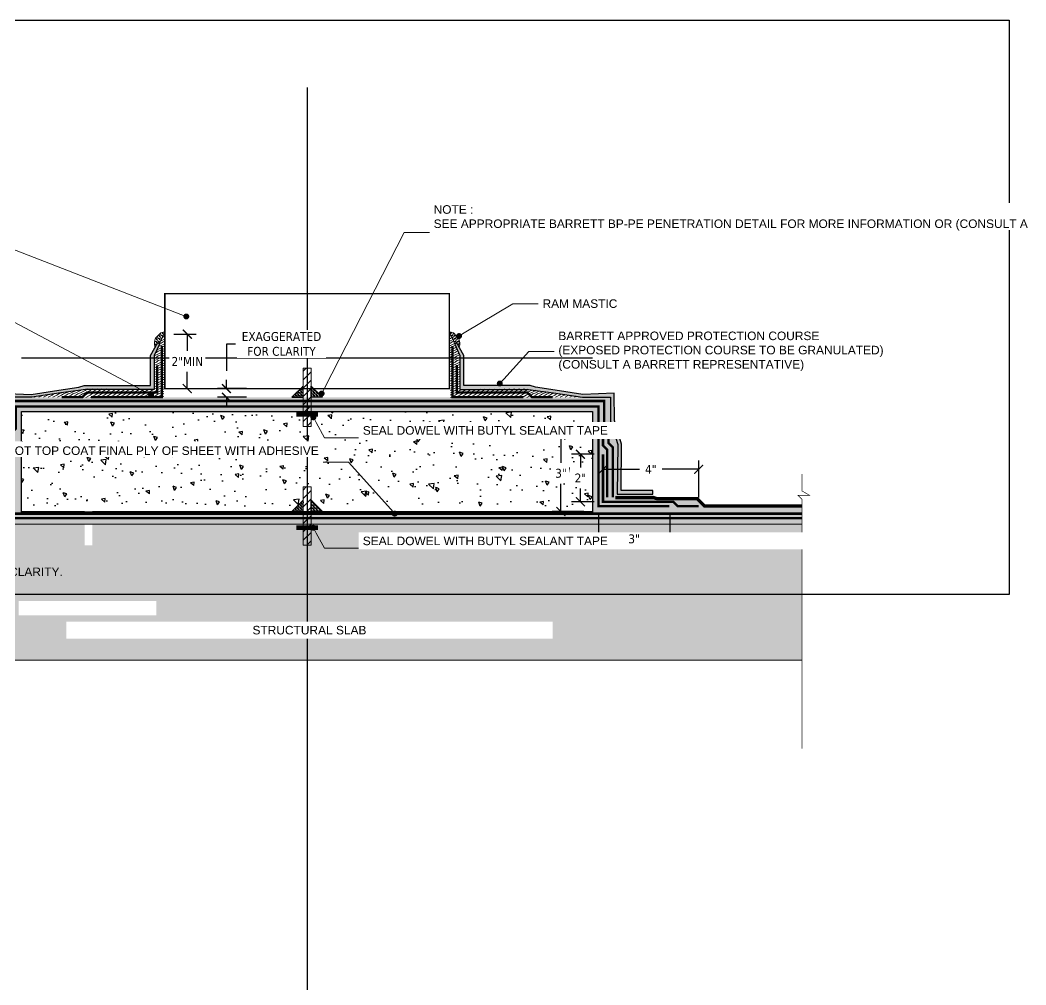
# Model space of a CAD drawing. Header units: inches. Extents: x 0 to 534, y 0 to 81.
# Drawn here: x 456.25 to 498.67, y 40.68 to 81.36 of the extents above; entities that cross this region are included whole.
import ezdxf
from ezdxf import colors
from ezdxf.entities.mleader import LeaderData, LeaderLine
from ezdxf.math import Vec2, Vec3

# ---------------------------------------------------------------- set-up
doc = ezdxf.new("R2010")
doc.units = ezdxf.units.IN
doc.header["$MEASUREMENT"] = 0
doc.linetypes.add('Dashed - Dense', pattern=[0.8, 0.5, -0.3])
doc.layers.get('Defpoints').update_dxf_attribs({"color": 103})
for name, color, linetype, lineweight in [('BP Mastic', 191, 'Continuous', 0), ('BP Others', 190, 'Continuous', 0), ('BP Primer', 2, 'Continuous', 0), ('BP Text', 20, 'Continuous', 0), ('Dimensions', 20, 'Continuous', 0), ('Others', 190, 'Continuous', 0), ('RAM Black Pearl Sheet', 165, 'Continuous', 0)]:
    doc.layers.add(name, color=color, linetype=linetype, lineweight=lineweight)
doc.layers.add('Fastener', color=94, linetype='Continuous')
doc.layers.add('Protection Course', color=7, linetype='Dashed - Dense', lineweight=0, true_color=0x216123)
doc.styles.add('Annotative', font='tahoma.ttf')
doc.styles.get("Standard").update_dxf_attribs({"font": 'ARIALN.TTF'})
doc.dimstyles.new('Annotative', dxfattribs={"dimscale": 0, "dimtxt": 0.09375, "dimasz": 0.09375, "dimexe": 0.09375, "dimexo": 0.09375, "dimgap": 0.0625, "dimtad": 0, "dimtih": 1, "dimtoh": 1, "dimlfac": -1, "dimzin": 3, "dimdsep": 46, "dimlunit": 4, "dimtxsty": 'Annotative', "dimblk": 'ARCHTICK', "dimcen": 0.09, "dimclrd": 256, "dimclre": 256, "dimclrt": 256, "dimadec": 0, "dimazin": 2, "dimtfac": 1, "dimtix": 1, "dimtofl": 0, "dimtmove": 1, "dimatfit": 1, "dimldrblk": 'CLOSEDBLANK', "dimfxl": 1, "dimtfill": 1, "dimtolj": 1, "dimtzin": 0, "dimarcsym": 0})
pattern_1 = [(140, (-1499.7655, 15.3575), (0.1568803, 1.7931505), [0.1875, -2.0625]), (85, (-1499.7655, 15.3575), (-1.8804803, -0.3468783), [0.15, -1.65]), (190.45144, (-1499.7525, 15.507), (-1.7236, 1.4462721), [0.1593505, -1.7528553]), (136.1842, (-1500.2655, 15.3575), (0.4137982, 2.6681033), [0.28125, -3.09375]), (186.63564, (-1500.231, 15.58), (-2.4352965, 2.336655), [0.239026, -2.6292844]), (81.18416, (-1500.2655, 15.3575), (-2.4352965, 2.336655), [0.225, -2.475]), (111, (-1500.1405, 15.6075), (1.0065472, 1.4922676), [0.1875, -2.0625]), (56, (-1500.1405, 15.6075), (-1.8128751, 0.6082883), [0.15, -1.65]), (161.45144, (-1500.0566, 15.7319), (-0.8063279, 2.100556), [0.1593505, -1.7528553]), (127.5, (-1499.7655, 15.35754), (-0.83223463, 0.03039964), [0, -1.63, 0, -1.675, 0, -1.65625]), (97.5, (-1499.7655, 15.3575), (-0.98602928, 0.65767384), [0, -0.955, 0, -1.5925, 0, -0.63125]), (57.5, (-1499.7655, 14.80004), (0.05638718, 1.3345561), [0, -0.625, 0, -1.95, 0, -2.5875]), (47.5, (-1499.7655, 14.55), (-0.25026246, 1.4579654), [0, -0.8125, 0, -1.295, 0, -1.8375])]
pattern_2 = [(90, (0, -0.105874), (-0.0625, 0.0625), [0.0625, -0.0625]), (180, (4e-18, -0.043374), (-0.0625, -0.0625), [0.0625, -0.0625])]
pattern_3 = [(216.8699, (0.08, 0.2), (0.5999999836, 0.4000000247), [0.1, -0.9]), (206.5651, (0.2, 0.14), (-0.199999832, -0.200000262), [0.2236068, -0.2236068]), (198.4349, (0.2, 0.04), (-0.400000087, -0.199999681), [0.1264912, -0.5059644])]
pattern_4 = [(48.0127875, (-0.216, -0.3), (2.4, 2.7), [0.0403608, -3.99572641]), (4.9697407, (-0.189, -0.27), (-3.6, -0.3), [0.0692604, -6.85677743]), (312.510447, (-0.12, -0.264), (-3, 3.3), [0.0488364, -4.83480978]), (87.273689, (-0.003, -0.189), (-0.3, -6), [0.0630714, -6.24406741]), (112.8336542, (-2e-17, -0.126), (1.5, -3.6), [0.0618465, -6.12281194]), (177.273689, (-0.024, -0.069), (6, -0.3), [0.0630714, -6.24406741]), (217.6942405, (-0.087, -0.066), (3.9, 3), [0.0834087, -8.25745456]), (252.2553284, (-0.153, -0.117), (-2.1, -6.6), [0.0787464, -7.79589645]), (301.4295656, (-0.177, -0.192), (2.4, -3.9), [0.063285, -6.26522193]), (355.2363583, (-0.144, -0.246), (-3.3, 0.3), [0.0722496, -3.54022877]), (42.3974378, (-0.072, -0.252), (3.6, 3.3), [0.0934344, -9.2500125]), (318.814075, (-0.3, -0.186), (2.1, -1.8), [0.0318903, -3.15715344]), (351.4692344, (-0.276, -0.207), (-3.9, 0.6), [0.0606711, -6.00645342]), (45, (-0.216, -0.216), (7e-17, 0.3), [0.0424263, -0.38183777]), (23.1985905, (-0.195, -0.252), (-1.5, -0.6), [0.0228474, -2.26188453]), (111.80141, (-0.174, -0.243), (0.3, -0.9), [0.0323109, -1.58323854]), (210.963757, (-0.186, -0.213), (-0.9, -0.6), [0.0524787, -1.69680687]), (341.565051, (-0.231, -0.24), (-0.6, 0.3), [0.0379473, -0.910736]), (196.3895403, (-3e-17, -0.243), (-3, -0.9), [0.05316, -5.26285354]), (250.346176, (-0.051, -0.258), (1.2, 3.3), [0.0445983, -4.41522232]), (113.1985905, (-0.231, -0.3), (0.6, -1.5), [0.0456945, -2.23903743]), (163.6104597, (-0.249, -0.258), (3, -0.9), [0.05316, -5.26285354]), (159.443955, (-7e-18, -0.057), (1.5, -0.6), [0.051264, -2.51193712]), (114.7751406, (-0.048, -0.039), (1.5, -3.3), [0.0429534, -4.25239292]), (246.8014095, (-0.234, 3e-17), (-0.6, -1.5), [0.0456945, -2.23903743]), (197.3540246, (-0.252, -0.042), (3.9, 1.2), [0.0502893, -4.97862708]), (249.443955, (-0.087, 1e-17), (0.6, 1.5), [0.025632, -2.53756912]), (281.309932, (-0.216, 3e-17), (0.3, -1.2), [0.015297, -1.51440885]), (345.963757, (-0.213, -0.015), (-0.9, 0.3), [0.0618465, -1.17508519]), (6.009006, (-0.153, -0.03), (-3, -0.3), [0.057315, -5.67417695]), (123.690068, (-0.186, -0.186), (0.3, -0.6), [0.0432666, -1.03839878]), (173.1572266, (-0.21, -0.15), (-5.1, 0.6), [0.0755382, -7.47826879]), (240.945396, (-0.285, -0.141), (1.2, 2.1), [0.0308868, -3.05780224]), (270, (-0.3, -0.168), (0.3, -0.3), [0.018, -0.282]), (300.256437, (-0.147, -0.039), (-1.2, 2.1), [0.0416772, -4.126056]), (228.0127875, (-0.126, -0.075), (-2.4, -2.7), [0.0807216, -3.95536561]), (180, (-0.18, -0.135), (-0.3, -0.3), [0.078, -0.222]), (145.3048465, (-0.258, -0.135), (-3, 2.1), [0.0474342, -4.69598229]), (74.054604, (-0.297, -0.108), (0.3, 1.2), [0.0436806, -2.14035237]), (27.6459754, (-0.285, -0.066), (5.7, 3), [0.0711195, -7.04084225]), (355.4260787, (-0.222, -0.033), (3.9, -0.3), [0.0752397, -7.44872202])]
pattern_5 = [(90, (0, -4.92472), (-0.0625, 0.0625), [0.0625, -0.0625]), (180, (4e-18, -4.86222), (-0.0625, -0.0625), [0.0625, -0.0625])]

# ---------------------------------------------------------------- blocks, each defined once
blk = doc.blocks.new('_Dot')
at = {"color": 0, "linetype": 'ByBlock', "lineweight": -2}
blk.add_line((-0.5, 0), (-1, 0), dxfattribs=at)
at = {"color": 0, "linetype": 'ByBlock', "const_width": 0.5}
blk.add_lwpolyline([(-0.25, 0, 1), (0.25, 0, 1)], format="xyb", close=True, dxfattribs=at)
blk = doc.blocks.new('_ArchTick')
at = {"color": 0, "linetype": 'ByBlock', "const_width": 0.15}
blk.add_lwpolyline([(-0.5, -0.5), (0.5, 0.5)], dxfattribs=at)
blk = doc.blocks.new('*D23')
at = {"layer": 'Defpoints', "color": 0, "transparency": 16777216}
for p in [(479.064, 63.861), (480.399, 63.861), (480.399, 60.636)]:
    blk.add_point(p, dxfattribs=at)
at = {"layer": 'Dimensions', "lineweight": -2, "transparency": 16777216}
for p, q in [((480.024, 63.861), (478.689, 63.861)), ((479.064, 63.861), (479.064, 62.694)), ((479.064, 60.636), (479.064, 61.803)), ((480.024, 60.636), (478.689, 60.636))]:
    blk.add_line(p, q, dxfattribs=at)
at = {"layer": 'Dimensions', "lineweight": -2, "transparency": 16777216, "xscale": 0.375, "yscale": 0.375, "zscale": 0.375}
for p, rotation in [((479.064, 63.861), 90), ((479.064, 60.636), 270)]:
    blk.add_blockref('_ArchTick', p, dxfattribs=dict(at, rotation=rotation))
at = {"layer": 'Dimensions', "transparency": 16777216, "insert": (479.064, 62.248), "char_height": 0.375, "attachment_point": 5, "style": 'Annotative', "bg_fill": 3, "box_fill_scale": 1.25, "bg_fill_color": 256, "bg_fill_true_color": 13158600, "bg_fill_transparency": 0}
blk.add_mtext('\\A1;3"', dxfattribs=at)
blk = doc.blocks.new('_ClosedBlank')
at = {"color": 0, "linetype": 'ByBlock', "lineweight": -2}
for p, q in [((-1, 0.17), (0, 0)), ((-1, 0.17), (-1, -0.17)), ((0, 0), (-1, -0.17))]:
    blk.add_line(p, q, dxfattribs=at)
blk = doc.blocks.new('*D24')
at = {"layer": 'Defpoints', "color": 0, "transparency": 16777216}
for p in [(480.837, 63.055), (479.884, 61.049), (480.837, 61.049)]:
    blk.add_point(p, dxfattribs=at)
at = {"layer": 'Dimensions', "lineweight": -2, "transparency": 16777216}
for p, q in [((480.462, 63.055), (479.509, 63.055)), ((479.884, 63.055), (479.884, 62.493)), ((479.884, 61.049), (479.884, 61.611)), ((480.462, 61.049), (479.509, 61.049))]:
    blk.add_line(p, q, dxfattribs=at)
at = {"layer": 'Dimensions', "lineweight": -2, "transparency": 16777216, "xscale": 0.375, "yscale": 0.375, "zscale": 0.375}
for p, rotation in [((479.884, 63.055), 90), ((479.884, 61.049), 270)]:
    blk.add_blockref('_ArchTick', p, dxfattribs=dict(at, rotation=rotation))
at = {"layer": 'Dimensions', "transparency": 16777216, "insert": (479.884, 62.052), "char_height": 0.375, "attachment_point": 5, "style": 'Annotative', "bg_fill": 3, "box_fill_scale": 1.25, "bg_fill_color": 256, "bg_fill_true_color": 13158600, "bg_fill_transparency": 0}
blk.add_mtext('\\A1;2"', dxfattribs=at)
blk = doc.blocks.new('*D25')
at = {"layer": 'Defpoints', "color": 0, "transparency": 16777216}
for p in [(480.649, 60.861), (483.649, 60.861), (483.649, 59.482)]:
    blk.add_point(p, dxfattribs=at)
at = {"layer": 'Dimensions', "lineweight": -2, "transparency": 16777216}
for p, q in [((480.649, 60.486), (480.649, 59.107)), ((483.649, 60.486), (483.649, 59.107)), ((480.649, 59.482), (481.681, 59.482)), ((483.649, 59.482), (482.617, 59.482))]:
    blk.add_line(p, q, dxfattribs=at)
at = {"layer": 'Dimensions', "lineweight": -2, "transparency": 16777216, "xscale": 0.375, "yscale": 0.375, "zscale": 0.375, "rotation": 180}
blk.add_blockref('_ArchTick', (480.649, 59.482), dxfattribs=at)
at = {"layer": 'Dimensions', "lineweight": -2, "transparency": 16777216, "xscale": 0.375, "yscale": 0.375, "zscale": 0.375}
blk.add_blockref('_ArchTick', (483.649, 59.482), dxfattribs=at)
at = {"layer": 'Dimensions', "transparency": 16777216, "insert": (482.149, 59.482), "char_height": 0.375, "attachment_point": 5, "style": 'Annotative', "bg_fill": 3, "box_fill_scale": 1.25, "bg_fill_color": 256, "bg_fill_true_color": 13158600, "bg_fill_transparency": 0}
blk.add_mtext('\\A1;3"', dxfattribs=at)
blk = doc.blocks.new('*D26')
at = {"layer": 'Defpoints', "color": 0, "transparency": 16777216}
for p in [(484.873, 62.419), (480.837, 61.049), (484.873, 60.861)]:
    blk.add_point(p, dxfattribs=at)
at = {"layer": 'Dimensions', "lineweight": -2, "transparency": 16777216}
for p, q in [((480.837, 61.424), (480.837, 62.794)), ((484.873, 61.236), (484.873, 62.794)), ((480.837, 62.419), (482.38, 62.419)), ((484.873, 62.419), (483.33, 62.419))]:
    blk.add_line(p, q, dxfattribs=at)
at = {"layer": 'Dimensions', "lineweight": -2, "transparency": 16777216, "xscale": 0.375, "yscale": 0.375, "zscale": 0.375, "rotation": 180}
blk.add_blockref('_ArchTick', (480.837, 62.419), dxfattribs=at)
at = {"layer": 'Dimensions', "lineweight": -2, "transparency": 16777216, "xscale": 0.375, "yscale": 0.375, "zscale": 0.375}
blk.add_blockref('_ArchTick', (484.873, 62.419), dxfattribs=at)
at = {"layer": 'Dimensions', "transparency": 16777216, "insert": (482.855, 62.419), "char_height": 0.375, "attachment_point": 5, "style": 'Annotative', "bg_fill": 3, "box_fill_scale": 1.25, "bg_fill_color": 256, "bg_fill_true_color": 13158600, "bg_fill_transparency": 0}
blk.add_mtext('\\A1;4"', dxfattribs=at)
blk = doc.blocks.new('*D27')
at = {"layer": 'Defpoints', "color": 0, "transparency": 16777216}
for p in [(462.356, 68.115), (462.356, 65.822), (463.302, 65.822)]:
    blk.add_point(p, dxfattribs=at)
at = {"layer": 'Dimensions', "lineweight": -2, "transparency": 16777216}
for p, q in [((462.731, 68.115), (463.677, 68.115)), ((463.302, 68.115), (463.302, 67.41)), ((463.302, 65.822), (463.302, 66.527)), ((462.731, 65.822), (463.677, 65.822))]:
    blk.add_line(p, q, dxfattribs=at)
at = {"layer": 'Dimensions', "lineweight": -2, "transparency": 16777216, "xscale": 0.375, "yscale": 0.375, "zscale": 0.375}
for p, rotation in [((463.302, 68.115), 90), ((463.302, 65.822), 270)]:
    blk.add_blockref('_ArchTick', p, dxfattribs=dict(at, rotation=rotation))
at = {"layer": 'Dimensions', "transparency": 16777216, "insert": (463.302, 66.968), "char_height": 0.375, "attachment_point": 5, "style": 'Annotative', "bg_fill": 3, "box_fill_scale": 1.25, "bg_fill_color": 256, "bg_fill_true_color": 13158600, "bg_fill_transparency": 0}
blk.add_mtext('\\A1;2"MIN', dxfattribs=at)
blk = doc.blocks.new('*D30')
at = {"layer": 'Defpoints', "color": 0, "transparency": 16777216}
for p in [(464.955, 65.822), (466.174, 65.822), (466.174, 65.454)]:
    blk.add_point(p, dxfattribs=at)
at = {"layer": 'Dimensions', "lineweight": -2, "transparency": 16777216}
for p, q in [((465.33, 67.702), (464.955, 67.702)), ((464.955, 67.702), (464.955, 66.572)), ((464.955, 65.822), (464.955, 66.197)), ((465.799, 65.822), (464.58, 65.822)), ((465.799, 65.454), (464.58, 65.454)), ((464.955, 65.454), (464.955, 65.079))]:
    blk.add_line(p, q, dxfattribs=at)
at = {"layer": 'Dimensions', "lineweight": -2, "transparency": 16777216, "xscale": 0.375, "yscale": 0.375, "zscale": 0.375}
for p, rotation in [((464.955, 65.822), 270), ((464.955, 65.454), 90)]:
    blk.add_blockref('_ArchTick', p, dxfattribs=dict(at, rotation=rotation))
at = {"layer": 'Dimensions', "transparency": 16777216, "insert": (467.276, 67.702), "char_height": 0.375, "width": 3.56242, "attachment_point": 5, "style": 'Annotative', "bg_fill": 3, "box_fill_scale": 1.25, "bg_fill_color": 256, "bg_fill_true_color": 13158600, "bg_fill_transparency": 0}
blk.add_mtext('\\A1;EXAGGERATED FOR CLARITY', dxfattribs=at)

msp = doc.modelspace()

# ---------------------------------------------------------------- hatches: boundary and pattern name
at = {"layer": 'BP Others', "linetype": 'Continuous', "lineweight": -2}
h = msp.add_hatch(dxfattribs=at)
h.set_pattern_fill('AR-CONC', color=256, scale=0.25, angle=90, style=0)
h.set_pattern_definition(pattern_1)
h.paths.add_polyline_path([(480.399, 64.861), (456.314, 64.861), (456.321, 60.861), (458.977, 60.861), (458.97, 60.861), (459.302, 60.861), (480.399, 60.861)])
h = msp.add_hatch(dxfattribs=at)
h.set_pattern_fill('AR-CONC', color=256, scale=0.25, angle=90, style=0)
h.set_pattern_definition(pattern_1)
h.paths.add_polyline_path([(456.197, 56.26), (461.997, 56.26), (461.997, 56.86), (456.197, 56.86)], flags=16)
h.paths.add_polyline_path([(489.236, 54.367), (489.236, 60.111), (459.302, 60.111), (459.302, 59.219), (458.97, 59.219), (458.97, 60.111), (447.477, 60.111), (447.477, 54.367)])
at = {"layer": 'BP Primer'}
h = msp.add_hatch(dxfattribs=at)
h.set_pattern_fill('WOOD6', color=6, scale=0.2, pattern_type=2)
h.set_pattern_definition(pattern_3)
h.paths.add_polyline_path([(456.745, 65.461), (459.134, 65.814), (461.909, 65.783), (461.909, 67.226), (462.316, 68.111), (462.314, 65.441)])
h = msp.add_hatch(dxfattribs=at)
h.set_pattern_fill('WOOD6', color=6, scale=0.2, pattern_type=2)
h.set_pattern_definition(pattern_3)
h.paths.add_polyline_path([(479.968, 65.461), (477.579, 65.814), (474.804, 65.783), (474.804, 67.226), (474.396, 68.111), (474.399, 65.441)])
h = msp.add_hatch(dxfattribs=at)
h.set_pattern_fill('WOOD6', color=6, scale=0.2, pattern_type=2)
h.set_pattern_definition([(216.8699, (-1499.685523, 75.557543), (0.5999999836, 0.40000002465), [0.1, -0.9]), (206.5651, (-1499.56552, 75.49754), (-0.1999998316, -0.200000262), [0.2236068, -0.2236068]), (198.4349, (-1499.565523, 75.39754), (-0.400000087, -0.1999996806), [0.1264912, -0.5059644])])
h.paths.add_polyline_path([(455.243, 61.361), (453.778, 61.361), (453.59, 61.174), (451.654, 61.174), (451.342, 60.861), (447.477, 60.861), (447.477, 60.111), (489.236, 60.111), (489.236, 60.861), (485.079, 60.861), (484.766, 61.174), (483.123, 61.174), (482.935, 61.361), (481.431, 61.361), (481.466, 63.409), (481.15, 64.453), (481.15, 65.46), (455.544, 65.46), (455.542, 64.398), (455.275, 63.439)])
h.paths.add_polyline_path([(456.314, 64.861), (480.399, 64.861), (480.399, 60.612), (456.314, 60.612)], flags=16)
at = {"layer": 'Fastener'}
h = msp.add_hatch(dxfattribs=at)
h.set_pattern_fill('ZIGZAG', color=3, scale=0.5, angle=90)
h.set_pattern_definition(pattern_2)
h.paths.add_polyline_path([(468.191, 65.931), (467.713, 65.454), (468.191, 65.454)])
h = msp.add_hatch(dxfattribs=at)
h.set_pattern_fill('ZIGZAG', color=3, scale=0.5, angle=90)
h.set_pattern_definition(pattern_2)
h.paths.add_polyline_path([(468.522, 65.931), (469, 65.454), (468.522, 65.454)])
at = {"layer": 'Others'}
h = msp.add_hatch(dxfattribs=at)
h.set_pattern_fill('ANSI31', color=256, scale=2)
h.set_pattern_definition([(45, (405.87414, 50.19681), (-0.1767767, 0.1767767), [])])
h.paths.add_polyline_path([(468.522, 66.684), (468.191, 66.684), (468.191, 64.225), (468.522, 64.225)])
h = msp.add_hatch(dxfattribs=at)
h.set_pattern_fill('ANSI31', color=256, scale=2)
h.set_pattern_definition([(45, (405.87414, 45.19081), (-0.1767767, 0.1767767), [])])
h.paths.add_polyline_path([(468.522, 61.678), (468.191, 61.678), (468.191, 59.219), (468.522, 59.219)])
at = {"layer": 'Protection Course'}
h = msp.add_hatch(dxfattribs=at)
h.set_pattern_fill('ZIGZAG', color=256, scale=0.5)
h.set_pattern_definition([(0, (0, 0), (0.0625, 0.0625), [0.0625, -0.0625]), (90, (0.0625, 0), (-0.0625, 0.0625), [0.0625, -0.0625])])
h.paths.add_polyline_path([(474.77, 67.566), (474.797, 67.666), (474.797, 67.772), (474.773, 67.861), (474.75, 67.945), (474.65, 68.045), (474.527, 68.168), (474.427, 68.195), (474.391, 68.205), (474.389, 68.115), (474.401, 68.115), (474.586, 67.705), (474.659, 67.778)])
h = msp.add_hatch(dxfattribs=at)
h.set_pattern_fill('GRAVEL', color=256, scale=0.3, angle=180)
h.set_pattern_definition(pattern_4)
h.paths.add_polyline_path([(453.781, 61.366), (453.781, 61.531), (455.113, 61.531), (455.09, 63.485), (455.397, 64.478), (455.399, 65.627), (456.723, 65.577), (457.889, 65.76), (458.726, 65.888), (458.947, 65.947), (461.745, 65.947), (461.745, 67.222), (462.059, 67.766), (462.127, 67.698), (461.909, 67.222), (461.909, 65.783), (459.016, 65.783), (458.717, 65.741), (457.966, 65.642), (456.739, 65.461), (455.563, 65.462), (455.562, 64.453), (455.255, 63.461), (455.28, 61.366)])

# ---------------------------------------------------------------- linework, layer by layer
at = {"const_width": 0.025}
msp.add_lwpolyline([(489.236, 62.219), (489.236, 61.503), (489.556, 61.318), (489.065, 61.318), (489.236, 61.147), (489.236, 50.643)], dxfattribs=at)
at = {"layer": 'BP Mastic', "const_width": 0.2}
for points in [[(467.896, 64.734), (468.817, 64.734)], [(467.896, 59.953), (468.817, 59.953)]]:
    msp.add_lwpolyline(points, dxfattribs=at)
at = {"layer": 'Defpoints'}
for points in [[(429.106, 81.359), (497.967, 81.359), (497.967, 57.136), (429.106, 57.136)], [(456.314, 64.861), (480.399, 64.861), (480.399, 60.612), (456.314, 60.612)]]:
    msp.add_lwpolyline(points, close=True, dxfattribs=at)
for points in [[(468.356, 78.519), (468.356, 15.988)], [(456.314, 67.122), (480.399, 67.122)]]:
    msp.add_lwpolyline(points, dxfattribs=at)
at = {"layer": 'Defpoints', "color": 6}
msp.add_lwpolyline([(478.711, 65.466), (477.831, 65.466), (477.644, 65.654), (474.675, 65.654), (474.675, 66.808)], dxfattribs=at)
at = {"layer": 'Fastener'}
msp.add_lwpolyline([(453.781, 61.366), (453.781, 61.531), (455.113, 61.531), (455.09, 63.485), (455.397, 64.478), (455.399, 65.627), (456.723, 65.577), (457.889, 65.76), (458.726, 65.888), (458.947, 65.947), (461.745, 65.947), (461.745, 67.222), (462.059, 67.766), (462.127, 67.698), (461.909, 67.222), (461.909, 65.783), (459.016, 65.783), (458.717, 65.741), (457.966, 65.642), (456.739, 65.461), (455.563, 65.462), (455.562, 64.453), (455.255, 63.461), (455.28, 61.366)], close=True, dxfattribs=at)
for points in [[(468.191, 65.931), (467.713, 65.454), (468.191, 65.454), (468.191, 65.931)], [(468.522, 65.931), (469, 65.454), (468.522, 65.454), (468.522, 65.931)]]:
    msp.add_lwpolyline(points, dxfattribs=at)
at = {"layer": 'Others'}
for p, q in [((468.191, 64.225), (468.191, 66.684)), ((468.522, 66.684), (468.191, 66.684)), ((456.314, 64.861), (456.314, 60.861)), ((456.314, 64.861), (480.399, 64.861)), ((480.399, 60.861), (480.399, 64.861)), ((468.522, 64.225), (468.191, 64.225)), ((468.191, 59.219), (468.191, 61.678)), ((468.522, 61.678), (468.191, 61.678)), ((468.522, 59.219), (468.191, 59.219))]:
    msp.add_line(p, q, dxfattribs=at)
at = {"layer": 'Others', "const_width": 0.06}
msp.add_lwpolyline([(474.356, 65.822), (462.356, 65.822), (462.356, 69.822), (474.356, 69.822)], close=True, dxfattribs=at)
at = {"layer": 'Others'}
for points in [[(468.522, 66.684), (468.522, 64.225)], [(468.522, 61.678), (468.522, 59.219)], [(456.314, 60.636), (458.97, 60.636)], [(459.302, 60.636), (480.399, 60.636)], [(447.477, 60.111), (489.236, 60.111)], [(489.236, 54.367), (447.477, 54.367)]]:
    msp.add_lwpolyline(points, dxfattribs=at)
at = {"layer": 'Protection Course'}
msp.add_lwpolyline([(474.77, 67.566), (474.797, 67.666), (474.797, 67.772), (474.773, 67.861), (474.75, 67.945), (474.65, 68.045), (474.527, 68.168), (474.427, 68.195), (474.391, 68.205), (474.389, 68.115), (474.401, 68.115), (474.586, 67.705), (474.659, 67.778)], close=True, dxfattribs=at)
at = {"layer": 'RAM Black Pearl Sheet', "const_width": 0.1}
for points in [[(459.236, 65.466), (462.226, 65.466), (462.226, 67.614)], [(477.477, 65.466), (474.487, 65.466), (474.487, 67.614)], [(458.002, 65.466), (458.882, 65.466), (459.069, 65.654), (462.038, 65.654), (462.038, 66.808)], [(478.711, 65.466), (477.831, 65.466), (477.644, 65.654), (474.675, 65.654), (474.675, 66.808)], [(483.639, 60.861), (480.649, 60.861), (480.649, 63.861)], [(484.873, 60.861), (483.993, 60.861), (483.806, 61.049), (480.837, 61.049), (480.837, 63.055)], [(447.477, 60.549), (489.236, 60.549)], [(447.477, 60.361), (489.236, 60.361)]]:
    msp.add_lwpolyline(points, dxfattribs=at)

# ---------------------------------------------------------------- leaders
at = {"layer": 'BP Text'}
ml = msp.add_multileader_mtext('Standard', dxfattribs=at)
ml.set_content('\\A1;{\\fArial|b0|i0|c0|p34;BARRETT APPROVED SUBSTRATE}', color=256)
ml.set_leader_properties(color=256, lineweight=0)
ml.set_arrow_properties(name='DOT')
ml.build(insert=Vec2(0, 0))
ml.multileader.update_dxf_attribs({"text_left_attachment_type": 2, "text_right_attachment_type": 2, "dogleg_length": 0.36, "arrow_head_size": 0.25, "scale": 4})
ctx = ml.context
ctx.base_point, ctx.scale, ctx.char_height, ctx.arrow_head_size, ctx.landing_gap_size, ctx.plane_origin = Vec3(439.804, 74.141), 4, 0.36, 0.25, 0.18, Vec3(449.838, 75.432)
ctx.left_attachment, ctx.right_attachment, ctx.text_align_type = 2, 2, 2
notes = []
notes.append((ctx, [(1, (1, 1, 0), (449.608, 74.141), (-1, 0), 1.068, [(0, [(463.261, 68.863)], 0, [])])]))
ctx.mtext.insert, ctx.mtext.alignment, ctx.mtext.flow_direction = Vec3(448.36, 74.327), 3, 5
ml = msp.add_multileader_mtext('Standard', dxfattribs=at)
ml.set_content('\\A1;{\\fArial|b0|i0|c0|p34;BLACK PEARL\\H0.7x;\\S ®^ ;\\H1.42857x; REINFORCING PLIES TYP. AT CORNERS}', color=256)
ml.set_leader_properties(color=256, lineweight=0)
ml.set_arrow_properties(name='DOT')
ml.build(insert=Vec2(0, 0))
ml.multileader.update_dxf_attribs({"text_left_attachment_type": 2, "text_right_attachment_type": 2, "dogleg_length": 0.36, "arrow_head_size": 0.25, "scale": 4})
ctx = ml.context
ctx.base_point, ctx.scale, ctx.char_height, ctx.arrow_head_size, ctx.landing_gap_size, ctx.plane_origin = Vec3(434.527, 72.002), 4, 0.36, 0.25, 0.18, Vec3(415.77, 115.414)
ctx.left_attachment, ctx.right_attachment, ctx.text_align_type = 2, 2, 2
notes.append((ctx, [(1, (1, 1, 0), (449.608, 72.002), (-1, 0), 1.068, [(0, [(461.774, 65.553)], 0, [])])]))
ctx.mtext.insert, ctx.mtext.width, ctx.mtext.alignment, ctx.mtext.flow_direction = Vec3(448.36, 72.188), 16.90901, 3, 5
ml = msp.add_multileader_mtext('Standard', dxfattribs=at)
ml.set_content('{\\fArial|b0|i0|c0|p34;BARRETT APPROVED PROTECTION COURSE \\P(EXPOSED PROTECTION COURSE TO BE GRANULATED)\\P(CONSULT A BARRETT REPRESENTATIVE)}', color=256)
ml.set_leader_properties(color=256, lineweight=0)
ml.set_arrow_properties(name='DOT')
ml.build(insert=Vec2(0, 0))
ml.multileader.update_dxf_attribs({"text_left_attachment_type": 2, "text_right_attachment_type": 2, "dogleg_length": 0.36, "arrow_head_size": 0.25, "scale": 4})
ctx = ml.context
ctx.base_point, ctx.scale, ctx.char_height, ctx.arrow_head_size, ctx.landing_gap_size, ctx.plane_origin = Vec3(478.774, 67.384), 4, 0.36, 0.25, 0.18, Vec3(434.392, 110.813)
ctx.left_attachment, ctx.right_attachment = 2, 2
notes.append((ctx, [(0, (1, 1, 0), (477.706, 67.384), (1, 0), 1.068, [(0, [(476.483, 66.037)], 0, [])])]))
ctx.mtext.insert, ctx.mtext.width, ctx.mtext.flow_direction = Vec3(478.954, 68.226), 13.72856, 5
for ctx, leaders in notes:
    for number, flags, end, landing, length, lines in leaders:
        leader = LeaderData()
        leader.index, (leader.has_last_leader_line, leader.has_dogleg_vector, leader.attachment_direction) = number, flags
        leader.last_leader_point, leader.dogleg_vector, leader.dogleg_length = Vec3(end), Vec3(landing), length
        for number, points, colour, breaks in lines:
            line = LeaderLine()
            line.index, line.vertices, line.color, line.breaks = number, Vec3.list(points), colors.encode_raw_color(colour), breaks
            leader.lines.append(line)
        ctx.leaders.append(leader)

# ---------------------------------------------------------------- next in the draw order: dimensions: what is measured, and where the dimension line sits
at = {"layer": 'Dimensions'}
for base, p1, p2, text, picture, middle in [((463.302, 65.822), (462.356, 68.115), (462.356, 65.822), '2"MIN', '*D27', (463.302, 66.968)), ((479.064, 63.861), (480.399, 60.636), (480.399, 63.861), '3"', '*D23', (479.064, 62.248))]:
    dim = msp.add_linear_dim(base=base, p1=p1, p2=p2, angle=90, text=text, dimstyle='Annotative', dxfattribs=at)
    dim.commit()
    dim.dimension.update_dxf_attribs({"geometry": picture, "text_midpoint": middle})

# ---------------------------------------------------------------- next in the draw order: leaders
at = {"layer": 'BP Text'}
ml = msp.add_multileader_mtext('Standard', dxfattribs=at)
ml.set_content('\\A1;{\\fArial|b0|i0|c0|p34;STRUCTURAL SLAB}', color=256)
ml.set_leader_properties(color=256, lineweight=0)
ml.set_arrow_properties(name='DOT')
ml.build(insert=Vec2(0, 0))
ml.multileader.update_dxf_attribs({"text_left_attachment_type": 2, "text_right_attachment_type": 2, "dogleg_length": 0.36, "arrow_head_size": 0.25, "scale": 4})
ctx = ml.context
ctx.base_point, ctx.scale, ctx.char_height, ctx.arrow_head_size, ctx.landing_gap_size, ctx.plane_origin = Vec3(465.897, 55.63), 4, 0.36, 0.25, 0.18, Vec3(470.21, 60.389)
ctx.left_attachment, ctx.right_attachment, ctx.text_align_type = 2, 2, 1
notes = []
notes.append((ctx, [(0, (0, 0, 0), (0, 0), (1, 0), 1, [])]))
ctx.mtext.insert, ctx.mtext.width, ctx.mtext.defined_height, ctx.mtext.alignment, ctx.mtext.flow_direction = Vec3(468.456, 55.817), 5.04012, 0.468, 2, 5
ctx.mtext.has_bg_fill, ctx.mtext.bg_color, ctx.mtext.bg_scale_factor, ctx.mtext.bg_transparency, ctx.mtext.use_window_bg_color = 1, -1027028792, 1.5, 0, 1
for ctx, leaders in notes:
    for number, flags, end, landing, length, lines in leaders:
        leader = LeaderData()
        leader.index, (leader.has_last_leader_line, leader.has_dogleg_vector, leader.attachment_direction) = number, flags
        leader.last_leader_point, leader.dogleg_vector, leader.dogleg_length = Vec3(end), Vec3(landing), length
        for number, points, colour, breaks in lines:
            line = LeaderLine()
            line.index, line.vertices, line.color, line.breaks = number, Vec3.list(points), colors.encode_raw_color(colour), breaks
            leader.lines.append(line)
        ctx.leaders.append(leader)

# ---------------------------------------------------------------- next in the draw order: hatches: boundary and pattern name
at = {"layer": 'Protection Course'}
h = msp.add_hatch(dxfattribs=at)
h.set_pattern_fill('ZIGZAG', color=256, scale=0.5, angle=90)
h.set_pattern_definition([(90, (0, 0), (-0.0625, 0.0625), [0.0625, -0.0625]), (180, (4e-18, 0.0625), (-0.0625, -0.0625), [0.0625, -0.0625])])
h.paths.add_polyline_path([(461.943, 67.566), (461.916, 67.666), (461.916, 67.772), (461.94, 67.861), (461.962, 67.945), (462.063, 68.045), (462.186, 68.168), (462.286, 68.195), (462.322, 68.205), (462.324, 68.115), (462.312, 68.115), (462.127, 67.705), (462.054, 67.778)])

# ---------------------------------------------------------------- next in the draw order: linework, layer by layer
msp.add_lwpolyline([(461.943, 67.566), (461.916, 67.666), (461.916, 67.772), (461.94, 67.861), (461.962, 67.945), (462.063, 68.045), (462.186, 68.168), (462.286, 68.195), (462.322, 68.205), (462.324, 68.115), (462.312, 68.115), (462.127, 67.705), (462.054, 67.778)], close=True, dxfattribs=at)

# ---------------------------------------------------------------- next in the draw order: dimensions: what is measured, and where the dimension line sits
at = {"layer": 'Dimensions'}
dim = msp.add_linear_dim(base=(479.884, 61.049), p1=(480.837, 63.055), p2=(480.837, 61.049), angle=90, dimstyle='Annotative', dxfattribs=at)
dim.commit()
dim.dimension.update_dxf_attribs({"geometry": '*D24', "text_midpoint": (479.884, 62.052)})

# ---------------------------------------------------------------- next in the draw order: dimensions: what is measured, and where the dimension line sits
dim = msp.add_linear_dim(base=(483.649, 59.482), p1=(480.649, 60.861), p2=(483.649, 60.861), dimstyle='Annotative', dxfattribs=at)
dim.commit()
dim.dimension.update_dxf_attribs({"geometry": '*D25', "text_midpoint": (482.149, 59.482)})

# ---------------------------------------------------------------- next in the draw order: dimensions: what is measured, and where the dimension line sits
dim = msp.add_linear_dim(base=(484.873, 62.419), p1=(480.837, 61.049), p2=(484.873, 60.861), dimstyle='Annotative', dxfattribs=at)
dim.commit()
dim.dimension.update_dxf_attribs({"geometry": '*D26', "text_midpoint": (482.855, 62.419)})

# ---------------------------------------------------------------- next in the draw order: leaders
at = {"layer": 'BP Text'}
ml = msp.add_multileader_mtext('Standard', dxfattribs=at)
ml.set_content('{\\fArial|b0|i0|c0|p34;SEAL DOWEL WITH BUTYL SEALANT TAPE}', color=256)
ml.set_leader_properties(color=256, lineweight=0)
ml.set_arrow_properties(name='DOT')
ml.build(insert=Vec2(0, 0))
ml.multileader.update_dxf_attribs({"text_left_attachment_type": 2, "text_right_attachment_type": 2, "dogleg_length": 0.36, "arrow_head_size": 0.25, "scale": 4})
ctx = ml.context
ctx.base_point, ctx.scale, ctx.char_height, ctx.arrow_head_size, ctx.landing_gap_size, ctx.plane_origin = Vec3(470.525, 59.091), 4, 0.36, 0.25, 0.18, Vec3(421.185, 105.391)
ctx.left_attachment, ctx.right_attachment = 2, 2
notes = []
notes.append((ctx, [(0, (1, 1, 0), (469.085, 59.091), (1, 0), 1.44, [(0, [(468.62, 59.953)], 0, [])])]))
ctx.mtext.insert, ctx.mtext.width, ctx.mtext.flow_direction = Vec3(470.705, 59.58), 6.57713, 5
ctx.mtext.has_bg_fill, ctx.mtext.bg_color, ctx.mtext.bg_scale_factor, ctx.mtext.bg_transparency, ctx.mtext.use_window_bg_color = 1, -1027028792, 1.5, 0, 1
for ctx, leaders in notes:
    for number, flags, end, landing, length, lines in leaders:
        leader = LeaderData()
        leader.index, (leader.has_last_leader_line, leader.has_dogleg_vector, leader.attachment_direction) = number, flags
        leader.last_leader_point, leader.dogleg_vector, leader.dogleg_length = Vec3(end), Vec3(landing), length
        for number, points, colour, breaks in lines:
            line = LeaderLine()
            line.index, line.vertices, line.color, line.breaks = number, Vec3.list(points), colors.encode_raw_color(colour), breaks
            leader.lines.append(line)
        ctx.leaders.append(leader)

# ---------------------------------------------------------------- next in the draw order: hatches: boundary and pattern name
at = {"layer": 'Protection Course'}
h = msp.add_hatch(dxfattribs=at)
h.set_pattern_fill('GRAVEL', color=256, scale=0.3, angle=180)
h.set_pattern_definition(pattern_4)
h.paths.add_polyline_path([(482.932, 61.366), (482.932, 61.531), (481.6, 61.531), (481.623, 63.485), (481.316, 64.478), (481.314, 65.627), (479.99, 65.577), (478.824, 65.76), (477.987, 65.888), (477.765, 65.947), (474.968, 65.947), (474.968, 67.222), (474.654, 67.766), (474.586, 67.698), (474.804, 67.222), (474.804, 65.783), (477.697, 65.783), (477.996, 65.741), (478.747, 65.642), (479.974, 65.461), (481.15, 65.462), (481.151, 64.453), (481.458, 63.461), (481.433, 61.366)])

# ---------------------------------------------------------------- next in the draw order: linework, layer by layer
at = {"layer": 'Fastener'}
msp.add_lwpolyline([(482.932, 61.366), (482.932, 61.531), (481.6, 61.531), (481.623, 63.485), (481.316, 64.478), (481.314, 65.627), (479.99, 65.577), (478.824, 65.76), (477.987, 65.888), (477.765, 65.947), (474.968, 65.947), (474.968, 67.222), (474.654, 67.766), (474.586, 67.698), (474.804, 67.222), (474.804, 65.783), (477.697, 65.783), (477.996, 65.741), (478.747, 65.642), (479.974, 65.461), (481.15, 65.462), (481.151, 64.453), (481.458, 63.461), (481.433, 61.366)], close=True, dxfattribs=at)
at = {"layer": 'Protection Course', "linetype": 'ByBlock', "ltscale": 0.2, "const_width": 0.141}
msp.add_lwpolyline([(489.236, 60.865), (485.123, 60.865), (484.81, 61.178), (483.121, 61.178), (482.982, 61.224), (481.361, 61.224)], dxfattribs=at)
at = {"layer": 'RAM Black Pearl Sheet', "const_width": 0.1}
for points in [[(455.459, 61.237), (455.459, 63.34), (455.639, 63.521), (455.639, 64.037), (455.827, 64.225), (455.827, 65.299), (480.886, 65.299), (480.886, 64.225), (481.074, 64.037), (481.074, 63.521), (481.254, 63.34), (481.254, 61.237)], [(455.696, 61.237), (455.696, 63.242), (455.876, 63.422), (455.876, 63.939), (456.064, 64.127), (456.064, 65.062), (480.649, 65.062), (480.649, 64.127), (480.837, 63.939), (480.837, 63.422), (481.017, 63.242), (481.017, 61.237)]]:
    msp.add_lwpolyline(points, dxfattribs=at)

# ---------------------------------------------------------------- next in the draw order: leaders
at = {"layer": 'BP Text'}
ml = msp.add_multileader_mtext('Standard', dxfattribs=at)
ml.set_content('{\\fArial|b0|i0|c0|p34;\\LNOTE\\l :\\PREQIRED/OPTIONAL INSULATION, FILTER FABRIC AND DRAINAGE MAT NOT SHOWN FOR CLARITY.\\P(CONSULT A BARRETT REPRESENTATIVE) }', color=256)
ml.set_leader_properties(color=256, lineweight=0)
ml.set_arrow_properties(name='DOT')
ml.build(insert=Vec2(0, 0))
ml.multileader.update_dxf_attribs({"text_left_attachment_type": 2, "text_right_attachment_type": 2, "dogleg_length": 0.36, "arrow_head_size": 0.25, "scale": 4})
ctx = ml.context
ctx.base_point, ctx.scale, ctx.char_height, ctx.arrow_head_size, ctx.landing_gap_size, ctx.plane_origin = Vec3(433.704, 57.731), 4, 0.36, 0.25, 0.18, Vec3(403.535, 80.231)
ctx.left_attachment, ctx.right_attachment = 2, 2
notes = []
notes.append((ctx, [(0, (0, 0, 0), (0, 0), (1, 0), 1, [])]))
ctx.mtext.insert, ctx.mtext.width, ctx.mtext.flow_direction = Vec3(433.884, 58.877), 12.539, 5
for ctx, leaders in notes:
    for number, flags, end, landing, length, lines in leaders:
        leader = LeaderData()
        leader.index, (leader.has_last_leader_line, leader.has_dogleg_vector, leader.attachment_direction) = number, flags
        leader.last_leader_point, leader.dogleg_vector, leader.dogleg_length = Vec3(end), Vec3(landing), length
        for number, points, colour, breaks in lines:
            line = LeaderLine()
            line.index, line.vertices, line.color, line.breaks = number, Vec3.list(points), colors.encode_raw_color(colour), breaks
            leader.lines.append(line)
        ctx.leaders.append(leader)

# ---------------------------------------------------------------- next in the draw order: leaders
ml = msp.add_multileader_mtext('Standard', dxfattribs=at)
ml.set_content('\\A1;{\\fArial|b0|i0|c0|p34;NOTE : \\PSEE APPROPRIATE BARRETT BP-PE PENETRATION DETAIL FOR MORE INFORMATION OR (CONSULT A BARRETT REPRESENTATIVE)}', color=256)
ml.set_leader_properties(color=256, lineweight=0)
ml.set_arrow_properties(name='DOT')
ml.build(insert=Vec2(0, 0))
ml.multileader.update_dxf_attribs({"has_text_frame": 1, "text_left_attachment_type": 2, "text_right_attachment_type": 2, "dogleg_length": 0.36, "arrow_head_size": 0.25, "scale": 4})
ctx = ml.context
ctx.base_point, ctx.scale, ctx.char_height, ctx.arrow_head_size, ctx.landing_gap_size, ctx.plane_origin = Vec3(473.513, 72.408), 4, 0.36, 0.25, 0.18, Vec3(399.882, 70.315)
ctx.left_attachment, ctx.right_attachment = 2, 2
notes = []
notes.append((ctx, [(0, (1, 1, 0), (472.445, 72.408), (1, 0), 1.068, [(0, [(468.97, 65.615)], 0, [])])]))
ctx.mtext.insert, ctx.mtext.width, ctx.mtext.flow_direction = Vec3(473.693, 73.554), 12.03166, 5
ctx.mtext.has_bg_fill, ctx.mtext.bg_color, ctx.mtext.bg_scale_factor, ctx.mtext.bg_transparency, ctx.mtext.use_window_bg_color = 1, -1073741824, 1.25, 0, 1
ml = msp.add_multileader_mtext('Standard', dxfattribs=at)
ml.set_content('\\A1;{\\fArial|b0|i0|c0|p34;(2) PLIES BLACK PEARL\\H0.7x;\\S ®^ ;\\fMS Shell Dlg 2|b0|i0|c0|p0;\\H0.95237x; \\fArial|b0|i0|c0|p34;\\H1.50002x;SHEETS UNDER WALL - DO NOT TOP COAT FINAL PLY OF SHEET WITH ADHESIVE}', color=256)
ml.set_leader_properties(color=256, lineweight=0)
ml.set_arrow_properties(name='DOT')
ml.build(insert=Vec2(0, 0))
ml.multileader.update_dxf_attribs({"text_left_attachment_type": 2, "text_right_attachment_type": 2, "dogleg_length": 0.36, "arrow_head_size": 0.25, "scale": 4})
ctx = ml.context
ctx.base_point, ctx.scale, ctx.char_height, ctx.arrow_head_size, ctx.landing_gap_size, ctx.plane_origin = Vec3(459.459, 62.714), 4, 0.36, 0.25, 0.18, Vec3(418.674, 74.804)
ctx.left_attachment, ctx.right_attachment, ctx.text_align_type = 2, 2, 2
notes.append((ctx, [(1, (1, 1, 0), (470.097, 62.714), (-1, 0), 1.068, [(0, [(472.05, 60.549)], 0, [])])]))
ctx.mtext.insert, ctx.mtext.width, ctx.mtext.alignment, ctx.mtext.flow_direction = Vec3(468.849, 63.506), 9.48568, 3, 5
ctx.mtext.has_bg_fill, ctx.mtext.bg_color, ctx.mtext.bg_scale_factor, ctx.mtext.bg_transparency, ctx.mtext.use_window_bg_color = 1, -1073741824, 1.25, 0, 1
for ctx, leaders in notes:
    for number, flags, end, landing, length, lines in leaders:
        leader = LeaderData()
        leader.index, (leader.has_last_leader_line, leader.has_dogleg_vector, leader.attachment_direction) = number, flags
        leader.last_leader_point, leader.dogleg_vector, leader.dogleg_length = Vec3(end), Vec3(landing), length
        for number, points, colour, breaks in lines:
            line = LeaderLine()
            line.index, line.vertices, line.color, line.breaks = number, Vec3.list(points), colors.encode_raw_color(colour), breaks
            leader.lines.append(line)
        ctx.leaders.append(leader)

# ---------------------------------------------------------------- next in the draw order: hatches: boundary and pattern name
at = {"layer": 'Fastener'}
h = msp.add_hatch(dxfattribs=at)
h.set_pattern_fill('ZIGZAG', color=3, scale=0.5, angle=90)
h.set_pattern_definition(pattern_5)
h.paths.add_polyline_path([(468.191, 61.113), (467.713, 60.636), (468.191, 60.636)])
h = msp.add_hatch(dxfattribs=at)
h.set_pattern_fill('ZIGZAG', color=3, scale=0.5, angle=90)
h.set_pattern_definition(pattern_5)
h.paths.add_polyline_path([(468.522, 61.113), (469, 60.636), (468.522, 60.636)])

# ---------------------------------------------------------------- next in the draw order: linework, layer by layer
for points in [[(468.191, 61.113), (467.713, 60.636), (468.191, 60.636), (468.191, 61.113)], [(468.522, 61.113), (469, 60.636), (468.522, 60.636), (468.522, 61.113)]]:
    msp.add_lwpolyline(points, dxfattribs=at)

# ---------------------------------------------------------------- next in the draw order: dimensions: what is measured, and where the dimension line sits
at = {"layer": 'Dimensions'}
dim = msp.add_linear_dim(base=(464.955, 65.822), p1=(466.174, 65.454), p2=(466.174, 65.822), angle=90, text='EXAGGERATED FOR CLARITY', dimstyle='Annotative', dxfattribs=at)
dim.commit()
dim.dimension.update_dxf_attribs({"geometry": '*D30', "text_midpoint": (465.383, 67.702), "dimtype": 160})

# ---------------------------------------------------------------- next in the draw order: leaders
at = {"layer": 'BP Text'}
ml = msp.add_multileader_mtext('Standard', dxfattribs=at)
ml.set_content('\\A1;{\\fArial|b0|i0|c0|p34;RAM MASTIC}', color=256)
ml.set_leader_properties(color=256, lineweight=0)
ml.set_arrow_properties(name='DOT')
ml.build(insert=Vec2(0, 0))
ml.multileader.update_dxf_attribs({"text_left_attachment_type": 2, "text_right_attachment_type": 2, "dogleg_length": 0.36, "arrow_head_size": 0.25, "scale": 4})
ctx = ml.context
ctx.base_point, ctx.scale, ctx.char_height, ctx.arrow_head_size, ctx.landing_gap_size, ctx.plane_origin = Vec3(478.106, 69.399), 4, 0.36, 0.25, 0.18, Vec3(404.769, 68.298)
ctx.left_attachment, ctx.right_attachment = 2, 2
notes = []
notes.append((ctx, [(0, (1, 1, 0), (477.038, 69.399), (1, 0), 1.068, [(0, [(474.765, 68.038)], 0, [])])]))
ctx.mtext.insert, ctx.mtext.flow_direction = Vec3(478.286, 69.585), 5
ctx.mtext.has_bg_fill, ctx.mtext.bg_color, ctx.mtext.bg_scale_factor, ctx.mtext.bg_transparency, ctx.mtext.use_window_bg_color = 1, -1073741824, 1.25, 0, 1
ml = msp.add_multileader_mtext('Standard', dxfattribs=at)
ml.set_content('{\\fArial|b0|i0|c0|p34;SEAL DOWEL WITH BUTYL SEALANT TAPE}', color=256)
ml.set_leader_properties(color=256, lineweight=0)
ml.set_arrow_properties(name='DOT')
ml.build(insert=Vec2(0, 0))
ml.multileader.update_dxf_attribs({"text_left_attachment_type": 2, "text_right_attachment_type": 2, "dogleg_length": 0.36, "arrow_head_size": 0.25, "scale": 4})
ctx = ml.context
ctx.base_point, ctx.scale, ctx.char_height, ctx.arrow_head_size, ctx.landing_gap_size, ctx.plane_origin = Vec3(470.525, 63.749), 4, 0.36, 0.25, 0.18, Vec3(421.185, 110.049)
ctx.left_attachment, ctx.right_attachment = 2, 2
notes.append((ctx, [(0, (1, 1, 0), (469.085, 63.749), (1, 0), 1.44, [(0, [(468.62, 64.611)], 0, [])])]))
ctx.mtext.insert, ctx.mtext.width, ctx.mtext.flow_direction = Vec3(470.705, 64.238), 6.57713, 5
ctx.mtext.has_bg_fill, ctx.mtext.bg_color, ctx.mtext.bg_scale_factor, ctx.mtext.bg_transparency, ctx.mtext.use_window_bg_color = 1, -1027028792, 1.5, 0, 1
for ctx, leaders in notes:
    for number, flags, end, landing, length, lines in leaders:
        leader = LeaderData()
        leader.index, (leader.has_last_leader_line, leader.has_dogleg_vector, leader.attachment_direction) = number, flags
        leader.last_leader_point, leader.dogleg_vector, leader.dogleg_length = Vec3(end), Vec3(landing), length
        for number, points, colour, breaks in lines:
            line = LeaderLine()
            line.index, line.vertices, line.color, line.breaks = number, Vec3.list(points), colors.encode_raw_color(colour), breaks
            leader.lines.append(line)
        ctx.leaders.append(leader)

doc.saveas('drawing.dxf')
